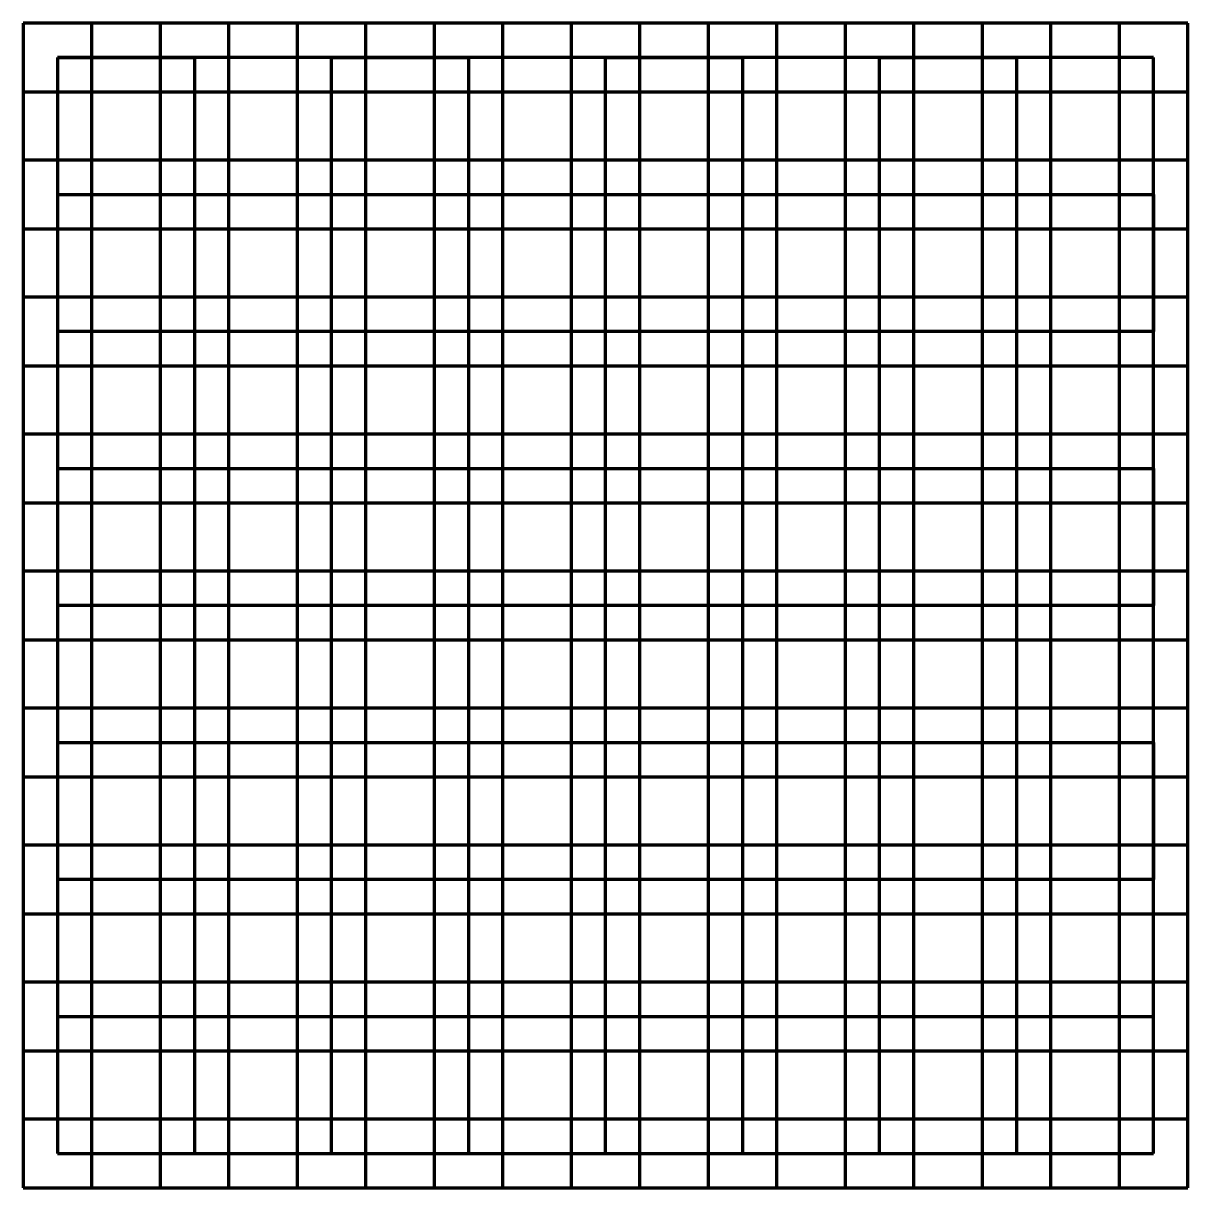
# Model space of a CAD drawing. Header units: millimetres. Extents: x 401 to 4644, y 181 to 4424.
import ezdxf

# ---------------------------------------------------------------- set-up
doc = ezdxf.new("R2010")
doc.units = ezdxf.units.MM

msp = doc.modelspace()

# ---------------------------------------------------------------- linework, layer by layer
at = {"color": 5, "lineweight": 100}
for p, q in [((4643.8, 4424.3), (400.7, 4424.3)), ((400.7, 4424.3), (400.7, 181.2)), ((650.3, 181.2), (650.3, 4424.3)), ((899.9, 4424.3), (899.9, 181.2)), ((1149.5, 181.2), (1149.5, 4424.3)), ((1399.1, 4424.3), (1399.1, 181.2)), ((1648.7, 181.2), (1648.7, 4424.3)), ((1898.3, 4424.3), (1898.3, 181.2)), ((2147.9, 181.2), (2147.9, 4424.3)), ((2397.4, 4424.3), (2397.4, 181.2)), ((2647, 181.2), (2647, 4424.3)), ((2896.6, 4424.3), (2896.6, 181.2)), ((3146.2, 181.2), (3146.2, 4424.3)), ((3395.8, 4424.3), (3395.8, 181.2)), ((3645.4, 181.2), (3645.4, 4424.3)), ((3895, 4424.3), (3895, 181.2)), ((4144.6, 181.2), (4144.6, 4424.3)), ((4394.2, 4424.3), (4394.2, 181.2)), ((4643.8, 181.2), (4643.8, 4424.3)), ((400.7, 4174.7), (4643.8, 4174.7)), ((4643.8, 3925.1), (400.7, 3925.1)), ((400.7, 3675.5), (4643.8, 3675.5)), ((4643.8, 3425.9), (400.7, 3425.9)), ((400.7, 3176.3), (4643.8, 3176.3)), ((4643.8, 2926.7), (400.7, 2926.7)), ((400.7, 2677.1), (4643.8, 2677.1)), ((4643.8, 2427.6), (400.7, 2427.6)), ((400.7, 2178), (4643.8, 2178)), ((4643.8, 1928.4), (400.7, 1928.4)), ((400.7, 1678.8), (4643.8, 1678.8)), ((4643.8, 1429.2), (400.7, 1429.2)), ((400.7, 1179.6), (4643.8, 1179.6)), ((4643.8, 930), (400.7, 930)), ((400.7, 680.4), (4643.8, 680.4)), ((4643.8, 430.8), (400.7, 430.8)), ((400.7, 181.2), (4643.8, 181.2))]:
    msp.add_line(p, q, dxfattribs=at)
at = {"color": 2, "lineweight": 100}
for p, q in [((4519, 4299.5), (525.5, 4299.5)), ((525.5, 4299.5), (525.5, 306)), ((525.5, 4299.5), (1024.7, 4299.5)), ((525.5, 4299.5), (525.5, 3800.3)), ((1024.7, 4299.5), (1024.7, 306)), ((1523.9, 306), (1523.9, 4299.5)), ((1523.9, 4299.5), (2023.1, 4299.5)), ((2023.1, 4299.5), (2023.1, 306)), ((2522.2, 306), (2522.2, 4299.5)), ((2522.2, 4299.5), (3021.4, 4299.5)), ((3021.4, 4299.5), (3021.4, 306)), ((3520.6, 306), (3520.6, 4299.5)), ((3520.6, 4299.5), (4019.8, 4299.5)), ((4019.8, 4299.5), (4019.8, 306)), ((4519, 306), (4519, 4299.5)), ((525.5, 3800.3), (4519, 3800.3)), ((4519, 3800.3), (4519, 3301.1)), ((4519, 3301.1), (525.5, 3301.1)), ((525.5, 3301.1), (525.5, 2801.9)), ((525.5, 2801.9), (4519, 2801.9)), ((4519, 2801.9), (4519, 2302.8)), ((4519, 2302.8), (525.5, 2302.8)), ((525.5, 2302.8), (525.5, 1803.6)), ((525.5, 1803.6), (4519, 1803.6)), ((4519, 1803.6), (4519, 1304.4)), ((4519, 1304.4), (525.5, 1304.4)), ((525.5, 1304.4), (525.5, 805.2)), ((525.5, 805.2), (4519, 805.2)), ((525.5, 306), (4519, 306)), ((1024.7, 306), (1523.9, 306)), ((2023.1, 306), (2522.2, 306)), ((3021.4, 306), (3520.6, 306))]:
    msp.add_line(p, q, dxfattribs=at)

doc.saveas('drawing.dxf')
